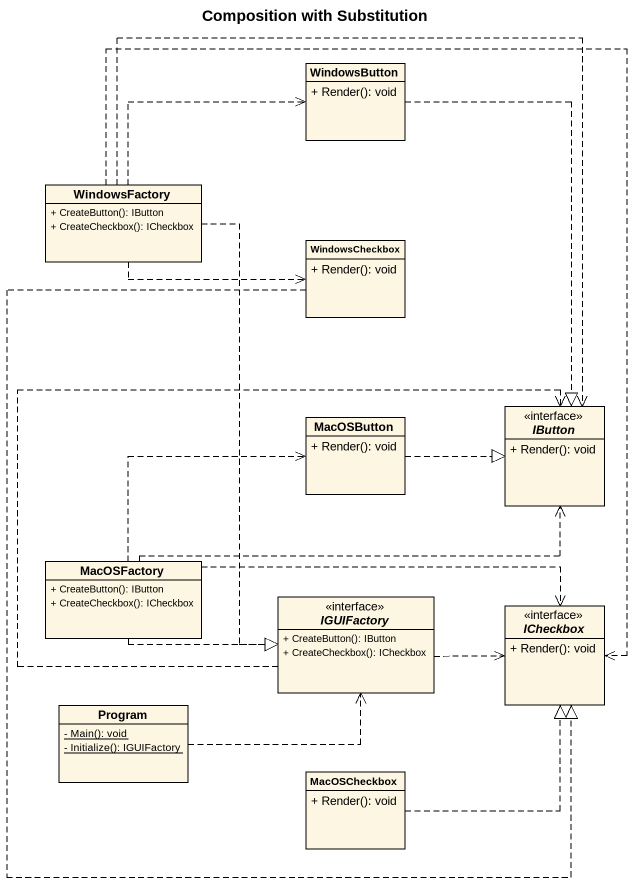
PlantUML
@startuml
title Composition with Substitution
hide circle
hide empty members
skinparam classAttributeIconSize 0
class WindowsButton {
  + Render(): void
}
class WindowsFactory {
  + CreateButton(): IButton
  + CreateCheckbox(): ICheckbox
}
class WindowsCheckbox {
  + Render(): void
}
interface IButton {
  + Render(): void
}
class MacOSButton {
  + Render(): void
}
class MacOSFactory {
  + CreateButton(): IButton
  + CreateCheckbox(): ICheckbox
}
interface IGUIFactory {
  + CreateButton(): IButton
  + CreateCheckbox(): ICheckbox
}
interface ICheckbox {
  + Render(): void
}
class Program {
  {static} - Main(): void
  {static} - Initialize(): IGUIFactory
}
class MacOSCheckbox {
  + Render(): void
}
WindowsButton ..|> IButton
WindowsFactory .right.> WindowsButton
WindowsFactory .right.> WindowsCheckbox
WindowsFactory .right.> IButton
WindowsFactory ..|> IGUIFactory
WindowsFactory ..> ICheckbox
WindowsCheckbox ..|> ICheckbox
MacOSButton .right.|> IButton
MacOSFactory .right.> IButton
MacOSFactory .up.> MacOSButton
MacOSFactory .right.|> IGUIFactory
MacOSFactory .right.> ICheckbox
IGUIFactory .up.> IButton
IGUIFactory .right.> ICheckbox
Program .right.> IGUIFactory
MacOSCheckbox .up.|> ICheckbox
@enduml
